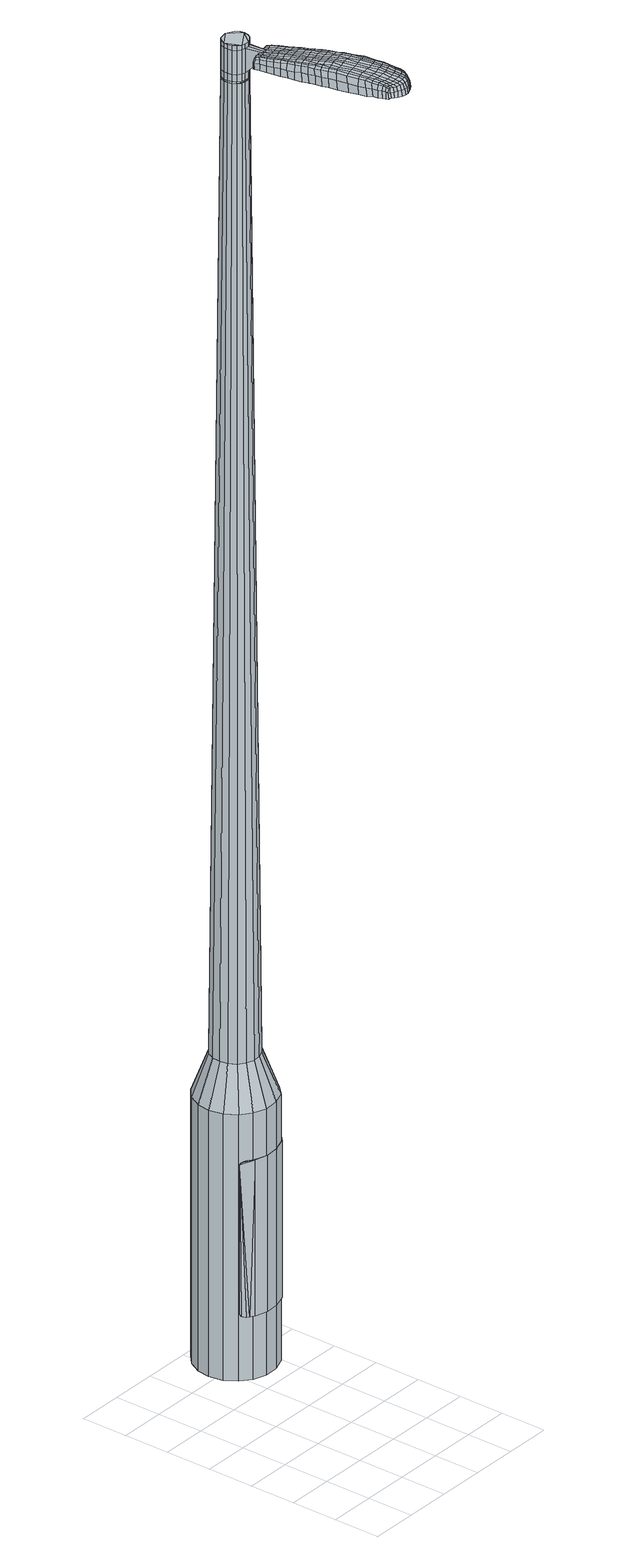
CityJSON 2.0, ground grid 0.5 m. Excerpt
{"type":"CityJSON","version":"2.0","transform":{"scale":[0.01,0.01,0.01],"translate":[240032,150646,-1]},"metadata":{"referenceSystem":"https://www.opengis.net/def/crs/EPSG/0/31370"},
"CityObjects":{
"object1":{"type":"GenericCityObject","attributes":{"cluster":825,"mean_distance_to_centroid":0.29,"new_centroid_x":240033.24,"new_centroid_y":150648.6,"mean_distance_to_camera":8.62,"H1":9.52,"H2":10.47,"Z_final":111.03,"cluster2":-1,"proj_x":240026.19,"proj_y":150650.11,"id_line":92977,"bearing_l":12.11,"distance":7.21,"orientation":"right","G_obj":282.11},"geometry":[{"type":"MultiSurface","lod":"2","boundaries":[[[0,1,2,3]],[[1,4,5,2]],[[4,6,7,5]],[[6,8,9,7]],[[8,10,11,9]],[[10,12,13,11]],[[12,14,15,13]],[[14,16,17,15]],[[16,18,19,17]],[[18,20,21,19]],[[20,22,23,21]],[[22,24,25,23]],[[24,26,27,25]],[[26,28,29,27]],[[28,30,31,29]],[[30,32,33,31]],[[32,34,35,33]],[[34,0,3,35]],[[36,37,38,39]],[[38,40,41,42]],[[41,43,42]],[[42,44,45,46]],[[45,47,46]],[[46,48,49,50]],[[49,51,50]],[[42,46,50,38]],[[50,52,39,38]],[[53,36,39]],[[2,5,7,35]],[[7,9,11,15]],[[11,13,15]],[[15,17,19,23]],[[19,21,23]],[[23,25,27,31]],[[27,29,31]],[[15,23,31,7]],[[31,33,35,7]],[[3,2,35]],[[1,0,54,55]],[[0,34,56,54]],[[34,32,57,56]],[[32,30,58,57]],[[30,28,59,58]],[[28,26,60,59]],[[26,24,61,60]],[[24,22,62,61]],[[22,20,63,62]],[[20,18,64,63]],[[18,16,65,64]],[[16,14,66,65]],[[14,12,67,66]],[[12,10,68,67]],[[10,8,69,68]],[[8,6,70,69]],[[6,4,71,70]],[[4,1,55,71]],[[55,54,72,73]],[[54,56,74,72]],[[56,57,75,74]],[[57,58,76,75]],[[58,59,77,76]],[[59,60,78,77]],[[60,61,79,78]],[[61,62,80,79]],[[62,63,81,80]],[[63,64,82,81]],[[64,65,83,82]],[[65,66,84,83]],[[66,67,85,84]],[[67,68,86,85]],[[68,69,87,86]],[[69,70,88,87]],[[70,71,89,88]],[[71,55,73,89]],[[90,91,92,93]],[[74,94,91,90]],[[95,96,94,74]],[[97,98,96,95]],[[99,100,98,97]],[[101,102,100,99]],[[79,103,102,101]],[[80,104,103,79]],[[105,106,104,80]],[[82,107,106,105]],[[108,109,107,82]],[[110,111,109,108]],[[112,113,111,110]],[[86,114,113,112]],[[87,115,114,86]],[[116,117,115,87]],[[118,119,117,116]],[[93,92,119,118]],[[120,121,122,123]],[[124,120,123,125]],[[126,124,125,127]],[[128,126,127,129]],[[130,128,129,131]],[[132,130,131,133]],[[134,132,133,135]],[[136,134,135,137]],[[138,136,137,139]],[[140,138,139,141]],[[142,140,141,143]],[[144,142,143,145]],[[146,144,145,147]],[[148,146,147,149]],[[150,148,149,151]],[[152,150,151,153]],[[73,72,90,93]],[[72,74,90]],[[75,95,74]],[[75,76,97,95]],[[76,77,99,97]],[[77,78,101,99]],[[78,79,101]],[[81,105,80]],[[81,82,105]],[[83,108,82]],[[83,84,110,108]],[[84,85,112,110]],[[85,86,112]],[[88,116,87]],[[88,89,118,116]],[[89,73,93,118]],[[154,155,92,91]],[[155,156,119,92]],[[156,157,117,119]],[[157,115,117]],[[158,113,114]],[[158,159,111,113]],[[159,160,109,111]],[[160,107,109]],[[161,106,107]],[[161,104,106]],[[162,102,103]],[[162,163,100,102]],[[163,164,98,100]],[[164,165,96,98]],[[165,94,96]],[[154,91,94]],[[39,52,152,166]],[[155,154,167,153]],[[53,39,166,121]],[[154,94,122,167]],[[36,53,121,120]],[[94,165,123,122]],[[37,36,120,124]],[[165,164,125,123]],[[38,37,124,126]],[[164,163,127,125]],[[40,38,126,128]],[[163,162,129,127]],[[41,40,128,130]],[[162,103,131,129]],[[43,41,130,132]],[[103,104,133,131]],[[42,43,132,134]],[[104,161,135,133]],[[44,42,134,136]],[[161,107,137,135]],[[45,44,136,138]],[[107,160,139,137]],[[47,45,138,140]],[[160,159,141,139]],[[46,47,140,142]],[[159,158,143,141]],[[48,46,142,144]],[[158,114,145,143]],[[49,48,144,146]],[[114,115,147,145]],[[51,49,146,148]],[[115,157,149,147]],[[50,51,148,150]],[[157,156,151,149]],[[52,50,150,152]],[[156,155,153,151]],[[152,153,168,169]],[[153,167,170,168]],[[167,122,171,170]],[[122,121,172,171]],[[121,166,173,172]],[[166,152,169,173]],[[174,175,176,177]],[[178,174,177,179]],[[174,178,180,181]],[[175,174,181,182]],[[183,184,185,186]],[[187,183,186,188]],[[183,187,189,190]],[[184,183,190,191]],[[192,193,194,195]],[[196,192,195,197]],[[192,196,198,199]],[[193,192,199,200]],[[201,202,203,204]],[[205,201,204,206]],[[201,205,207,208]],[[202,201,208,209]],[[210,211,212,213]],[[214,210,213,215]],[[210,214,216,217]],[[211,210,217,218]],[[219,220,221,222]],[[223,219,222,224]],[[219,223,225,226]],[[220,219,226,227]],[[228,229,230,231]],[[220,228,231,221]],[[228,220,227,232]],[[229,228,232,233]],[[234,235,236,237]],[[229,234,237,230]],[[234,229,233,238]],[[235,234,238,239]],[[240,178,179,241]],[[235,240,241,236]],[[240,235,239,242]],[[178,240,242,180]],[[243,244,245,246]],[[247,243,246,248]],[[243,247,249,250]],[[244,243,250,251]],[[252,253,254,255]],[[244,252,255,245]],[[252,244,251,256]],[[253,252,256,257]],[[258,259,260,261]],[[253,258,261,254]],[[258,253,257,262]],[[259,258,262,263]],[[264,265,266,267]],[[259,264,267,260]],[[264,259,263,268]],[[265,264,268,269]],[[270,175,182,271]],[[265,270,271,266]],[[270,265,269,272]],[[175,270,272,176]],[[273,274,275,276]],[[277,273,276,278]],[[273,277,279,280]],[[274,273,280,281]],[[282,283,284,285]],[[274,282,285,275]],[[282,274,281,286]],[[283,282,286,287]],[[288,289,290,291]],[[283,288,291,284]],[[288,283,287,292]],[[289,288,292,293]],[[294,187,188,295]],[[289,294,295,290]],[[294,289,293,296]],[[187,294,296,189]],[[297,298,299,300]],[[301,297,300,302]],[[297,301,303,304]],[[298,297,304,305]],[[306,307,308,309]],[[298,306,309,299]],[[306,298,305,310]],[[307,306,310,311]],[[312,313,314,315]],[[307,312,315,308]],[[312,307,311,316]],[[313,312,316,317]],[[318,319,320,321]],[[313,318,321,314]],[[318,313,317,322]],[[319,318,322,323]],[[324,184,191,325]],[[319,324,325,320]],[[324,319,323,326]],[[184,324,326,185]],[[327,213,212,328]],[[329,327,328,330]],[[327,329,331,332]],[[213,327,332,215]],[[333,329,330,334]],[[335,333,334,336]],[[333,335,337,338]],[[329,333,338,331]],[[339,335,336,340]],[[341,339,340,342]],[[339,341,343,344]],[[335,339,344,337]],[[345,341,342,346]],[[347,345,346,348]],[[345,347,349,350]],[[341,345,350,343]],[[351,347,348,352]],[[202,351,352,203]],[[351,202,209,353]],[[347,351,353,349]],[[354,355,200,199]],[[356,354,199,198]],[[354,356,357,358]],[[355,354,358,359]],[[360,361,359,358]],[[362,360,358,357]],[[360,362,363,364]],[[361,360,364,365]],[[366,367,365,364]],[[368,366,364,363]],[[366,368,369,370]],[[367,366,370,371]],[[372,373,371,370]],[[374,372,370,369]],[[372,374,207,205]],[[373,372,205,206]],[[375,376,377,378]],[[277,375,378,279]],[[375,277,278,379]],[[376,375,379,380]],[[381,196,197,382]],[[376,381,382,377]],[[381,376,380,383]],[[196,381,383,198]],[[384,385,386,387]],[[223,384,387,225]],[[384,223,224,388]],[[385,384,388,389]],[[390,391,392,393]],[[385,390,393,386]],[[390,385,389,394]],[[391,390,394,395]],[[396,193,200,397]],[[391,396,397,392]],[[396,391,395,398]],[[193,396,398,194]],[[399,400,401,402]],[[181,399,402,182]],[[399,181,180,403]],[[400,399,403,404]],[[405,406,407,408]],[[400,405,408,401]],[[405,400,404,409]],[[406,405,409,410]],[[411,204,203,412]],[[406,411,412,407]],[[411,406,410,413]],[[204,411,413,206]],[[414,415,416,417]],[[186,414,417,188]],[[414,186,185,418]],[[415,414,418,419]],[[420,208,207,421]],[[415,420,421,416]],[[420,415,419,422]],[[208,420,422,209]],[[423,424,425,426]],[[301,423,426,303]],[[423,301,302,427]],[[424,423,427,428]],[[429,214,215,430]],[[424,429,430,425]],[[429,424,428,431]],[[214,429,431,216]],[[432,433,434,435]],[[247,432,435,249]],[[432,247,248,436]],[[433,432,436,437]],[[438,439,440,441]],[[433,438,441,434]],[[438,433,437,442]],[[439,438,442,443]],[[444,211,218,445]],[[439,444,445,440]],[[444,439,443,446]],[[211,444,446,212]],[[447,448,437,436]],[[246,447,436,248]],[[447,246,245,449]],[[448,447,449,450]],[[451,452,443,442]],[[448,451,442,437]],[[451,448,450,453]],[[452,451,453,454]],[[455,328,212,446]],[[452,455,446,443]],[[455,452,454,456]],[[328,455,456,330]],[[457,458,459,460]],[[304,457,460,305]],[[457,304,303,426]],[[458,457,426,425]],[[461,332,331,462]],[[458,461,462,459]],[[461,458,425,430]],[[332,461,430,215]],[[463,464,450,449]],[[255,463,449,245]],[[463,255,254,465]],[[464,463,465,466]],[[467,468,454,453]],[[464,467,453,450]],[[467,464,466,469]],[[468,467,469,470]],[[471,334,330,456]],[[468,471,456,454]],[[471,468,470,472]],[[334,471,472,336]],[[473,474,475,476]],[[310,473,476,311]],[[473,310,305,460]],[[474,473,460,459]],[[477,338,337,478]],[[474,477,478,475]],[[477,474,459,462]],[[338,477,462,331]],[[479,480,466,465]],[[261,479,465,254]],[[479,261,260,481]],[[480,479,481,482]],[[483,484,470,469]],[[480,483,469,466]],[[483,480,482,485]],[[484,483,485,486]],[[487,340,336,472]],[[484,487,472,470]],[[487,484,486,488]],[[340,487,488,342]],[[489,490,491,492]],[[316,489,492,317]],[[489,316,311,476]],[[490,489,476,475]],[[493,344,343,494]],[[490,493,494,491]],[[493,490,475,478]],[[344,493,478,337]],[[495,496,482,481]],[[267,495,481,260]],[[495,267,266,497]],[[496,495,497,498]],[[499,500,486,485]],[[496,499,485,482]],[[499,496,498,501]],[[500,499,501,502]],[[503,346,342,488]],[[500,503,488,486]],[[503,500,502,504]],[[346,503,504,348]],[[505,506,507,508]],[[322,505,508,323]],[[505,322,317,492]],[[506,505,492,491]],[[509,350,349,510]],[[506,509,510,507]],[[509,506,491,494]],[[350,509,494,343]],[[511,512,498,497]],[[271,511,497,266]],[[511,271,182,402]],[[512,511,402,401]],[[513,514,502,501]],[[512,513,501,498]],[[513,512,401,408]],[[514,513,408,407]],[[515,352,348,504]],[[514,515,504,502]],[[515,514,407,412]],[[352,515,412,203]],[[516,517,419,418]],[[326,516,418,185]],[[516,326,323,508]],[[517,516,508,507]],[[518,353,209,422]],[[517,518,422,419]],[[518,517,507,510]],[[353,518,510,349]],[[519,520,380,379]],[[276,519,379,278]],[[519,276,275,521]],[[520,519,521,522]],[[523,356,198,383]],[[520,523,383,380]],[[523,520,522,524]],[[356,523,524,357]],[[525,526,527,528]],[[226,525,528,227]],[[525,226,225,387]],[[526,525,387,386]],[[529,530,531,532]],[[526,529,532,527]],[[529,526,386,393]],[[530,529,393,392]],[[533,355,359,534]],[[530,533,534,531]],[[533,530,392,397]],[[355,533,397,200]],[[535,536,522,521]],[[285,535,521,275]],[[535,285,284,537]],[[536,535,537,538]],[[539,362,357,524]],[[536,539,524,522]],[[539,536,538,540]],[[362,539,540,363]],[[541,542,543,544]],[[232,541,544,233]],[[541,232,227,528]],[[542,541,528,527]],[[545,546,547,548]],[[542,545,548,543]],[[545,542,527,532]],[[546,545,532,531]],[[549,361,365,550]],[[546,549,550,547]],[[549,546,531,534]],[[361,549,534,359]],[[551,552,538,537]],[[291,551,537,284]],[[551,291,290,553]],[[552,551,553,554]],[[555,368,363,540]],[[552,555,540,538]],[[555,552,554,556]],[[368,555,556,369]],[[557,558,559,560]],[[238,557,560,239]],[[557,238,233,544]],[[558,557,544,543]],[[561,562,563,564]],[[558,561,564,559]],[[561,558,543,548]],[[562,561,548,547]],[[565,367,371,566]],[[562,565,566,563]],[[565,562,547,550]],[[367,565,550,365]],[[567,568,554,553]],[[295,567,553,290]],[[567,295,188,417]],[[568,567,417,416]],[[569,374,369,556]],[[568,569,556,554]],[[569,568,416,421]],[[374,569,421,207]],[[570,571,404,403]],[[242,570,403,180]],[[570,242,239,560]],[[571,570,560,559]],[[572,573,410,409]],[[571,572,409,404]],[[572,571,559,564]],[[573,572,564,563]],[[574,373,206,413]],[[573,574,413,410]],[[574,573,563,566]],[[373,574,566,371]],[[575,576,577,578]],[[578,577,579,580]],[[581,579,577,582]],[[582,577,576,583]],[[584,585,586,587]],[[587,586,588,589]],[[590,588,586,591]],[[591,586,585,592]],[[593,594,595,596]],[[596,595,597,598]],[[599,597,595,600]],[[600,595,594,601]],[[602,603,604,605]],[[605,604,606,607]],[[608,606,604,609]],[[609,604,603,610]],[[611,612,613,614]],[[614,613,615,616]],[[617,615,613,618]],[[618,613,612,619]],[[620,621,622,623]],[[623,622,624,625]],[[626,624,622,627]],[[627,622,621,628]],[[629,630,631,632]],[[632,631,621,620]],[[628,621,631,633]],[[633,631,630,634]],[[635,636,637,638]],[[638,637,630,629]],[[634,630,637,639]],[[639,637,636,640]],[[580,579,641,642]],[[642,641,636,635]],[[640,636,641,643]],[[643,641,579,581]],[[644,645,646,647]],[[647,646,648,649]],[[650,648,646,651]],[[651,646,645,652]],[[653,654,655,656]],[[656,655,645,644]],[[652,645,655,657]],[[657,655,654,658]],[[659,660,661,662]],[[662,661,654,653]],[[658,654,661,663]],[[663,661,660,664]],[[665,666,667,668]],[[668,667,660,659]],[[664,660,667,669]],[[669,667,666,670]],[[583,576,671,672]],[[672,671,666,665]],[[670,666,671,673]],[[673,671,576,575]],[[674,675,676,677]],[[677,676,678,679]],[[680,678,676,681]],[[681,676,675,682]],[[683,684,685,686]],[[686,685,675,674]],[[682,675,685,687]],[[687,685,684,688]],[[689,690,691,692]],[[692,691,684,683]],[[688,684,691,693]],[[693,691,690,694]],[[589,588,695,696]],[[696,695,690,689]],[[694,690,695,697]],[[697,695,588,590]],[[698,699,700,701]],[[701,700,702,703]],[[704,702,700,705]],[[705,700,699,706]],[[707,708,709,710]],[[710,709,699,698]],[[706,699,709,711]],[[711,709,708,712]],[[713,714,715,716]],[[716,715,708,707]],[[712,708,715,717]],[[717,715,714,718]],[[719,720,721,722]],[[722,721,714,713]],[[718,714,721,723]],[[723,721,720,724]],[[592,585,725,726]],[[726,725,720,719]],[[724,720,725,727]],[[727,725,585,584]],[[611,614,728,729]],[[729,728,730,731]],[[732,730,728,733]],[[733,728,614,616]],[[731,730,734,735]],[[735,734,736,737]],[[738,736,734,739]],[[739,734,730,732]],[[737,736,740,741]],[[741,740,742,743]],[[744,742,740,745]],[[745,740,736,738]],[[743,742,746,747]],[[747,746,748,749]],[[750,748,746,751]],[[751,746,742,744]],[[749,748,752,753]],[[753,752,603,602]],[[610,603,752,754]],[[754,752,748,750]],[[601,755,756,600]],[[600,756,757,599]],[[758,757,756,759]],[[759,756,755,760]],[[760,761,762,759]],[[759,762,763,758]],[[764,763,762,765]],[[765,762,761,766]],[[766,767,768,765]],[[765,768,769,764]],[[770,769,768,771]],[[771,768,767,772]],[[772,773,774,771]],[[771,774,775,770]],[[608,775,774,606]],[[606,774,773,607]],[[776,777,778,779]],[[779,778,678,680]],[[679,678,778,780]],[[780,778,777,781]],[[598,597,782,783]],[[783,782,777,776]],[[781,777,782,784]],[[784,782,597,599]],[[785,786,787,788]],[[788,787,624,626]],[[625,624,787,789]],[[789,787,786,790]],[[791,792,793,794]],[[794,793,786,785]],[[790,786,793,795]],[[795,793,792,796]],[[601,594,797,798]],[[798,797,792,791]],[[796,792,797,799]],[[799,797,594,593]],[[800,801,802,803]],[[803,802,582,583]],[[581,582,802,804]],[[804,802,801,805]],[[806,807,808,809]],[[809,808,801,800]],[[805,801,808,810]],[[810,808,807,811]],[[602,605,812,813]],[[813,812,807,806]],[[811,807,812,814]],[[814,812,605,607]],[[815,816,817,818]],[[818,817,587,589]],[[584,587,817,819]],[[819,817,816,820]],[[608,609,821,822]],[[822,821,816,815]],[[820,816,821,823]],[[823,821,609,610]],[[824,825,702,826]],[[826,702,704]],[[703,702,827]],[[827,702,825,828]],[[616,615,829,830]],[[830,829,825,824]],[[828,825,829,831]],[[831,829,615,617]],[[832,833,648,650]],[[649,648,834]],[[834,648,833,835]],[[836,837,838,839]],[[839,838,833,832]],[[835,833,838,840]],[[840,838,837,841]],[[619,612,842,843]],[[843,842,837,836]],[[841,837,842,844]],[[844,842,612,611]],[[835,845,846,834]],[[834,846,647,649]],[[644,647,846,847]],[[847,846,845,848]],[[841,849,850,840]],[[840,850,845,835]],[[848,845,850,851]],[[851,850,849,852]],[[611,729,853,844]],[[844,853,849,841]],[[852,849,853,854]],[[854,853,729,731]],[[855,856,857,858]],[[858,857,705,706]],[[704,705,857,826]],[[826,857,856,824]],[[732,733,859,860]],[[860,859,856,855]],[[824,856,859,830]],[[830,859,733,616]],[[848,861,847]],[[847,861,656,644]],[[653,656,861,862]],[[862,861,863]],[[852,864,865,851]],[[851,865,861,848]],[[863,861,865,866]],[[866,865,864,867]],[[731,735,868,854]],[[854,868,864,852]],[[867,864,868,869]],[[869,868,735,737]],[[870,871,872,873]],[[873,872,711,712]],[[706,711,872,858]],[[858,872,871,855]],[[738,739,874,875]],[[875,874,871,870]],[[855,871,874,860]],[[860,874,739,732]],[[863,876,877,862]],[[862,877,662,653]],[[659,662,877,878]],[[878,877,876,879]],[[867,880,881,866]],[[866,881,876,863]],[[879,876,881,882]],[[882,881,880,883]],[[737,741,884,869]],[[869,884,880,867]],[[883,880,884,885]],[[885,884,741,743]],[[886,887,888,889]],[[889,888,717,718]],[[712,717,888,873]],[[873,888,887,870]],[[744,745,890,891]],[[891,890,887,886]],[[870,887,890,875]],[[875,890,745,738]],[[879,892,893,878]],[[878,893,668,659]],[[665,668,893,894]],[[894,893,892,895]],[[883,896,897,882]],[[882,897,892,879]],[[895,892,897,898]],[[898,897,896,899]],[[743,747,900,885]],[[885,900,896,883]],[[899,896,900,901]],[[901,900,747,749]],[[902,903,904,905]],[[905,904,723,724]],[[718,723,904,889]],[[889,904,903,886]],[[750,751,906,907]],[[907,906,903,902]],[[886,903,906,891]],[[891,906,751,744]],[[895,908,909,894]],[[894,909,672,665]],[[583,672,909,803]],[[803,909,908,800]],[[899,910,911,898]],[[898,911,908,895]],[[800,908,911,809]],[[809,911,910,806]],[[749,753,912,901]],[[901,912,910,899]],[[806,910,912,813]],[[813,912,753,602]],[[820,913,914,819]],[[819,914,727,584]],[[724,727,914,905]],[[905,914,913,902]],[[610,754,915,823]],[[823,915,913,820]],[[902,913,915,907]],[[907,915,754,750]],[[781,916,917,780]],[[780,917,677,679]],[[674,677,917,918]],[[918,917,916,919]],[[599,757,920,784]],[[784,920,916,781]],[[919,916,920,921]],[[921,920,757,758]],[[922,923,924,925]],[[925,924,627,628]],[[626,627,924,788]],[[788,924,923,785]],[[926,927,928,929]],[[929,928,923,922]],[[785,923,928,794]],[[794,928,927,791]],[[760,755,930,931]],[[931,930,927,926]],[[791,927,930,798]],[[798,930,755,601]],[[919,932,933,918]],[[918,933,686,674]],[[683,686,933,934]],[[934,933,932,935]],[[758,763,936,921]],[[921,936,932,919]],[[935,932,936,937]],[[937,936,763,764]],[[938,939,940,941]],[[941,940,633,634]],[[628,633,940,925]],[[925,940,939,922]],[[942,943,944,945]],[[945,944,939,938]],[[922,939,944,929]],[[929,944,943,926]],[[766,761,946,947]],[[947,946,943,942]],[[926,943,946,931]],[[931,946,761,760]],[[935,948,949,934]],[[934,949,692,683]],[[689,692,949,950]],[[950,949,948,951]],[[764,769,952,937]],[[937,952,948,935]],[[951,948,952,953]],[[953,952,769,770]],[[954,955,956,957]],[[957,956,639,640]],[[634,639,956,941]],[[941,956,955,938]],[[958,959,960,961]],[[961,960,955,954]],[[938,955,960,945]],[[945,960,959,942]],[[772,767,962,963]],[[963,962,959,958]],[[942,959,962,947]],[[947,962,767,766]],[[951,964,965,950]],[[950,965,696,689]],[[589,696,965,818]],[[818,965,964,815]],[[770,775,966,953]],[[953,966,964,951]],[[815,964,966,822]],[[822,966,775,608]],[[805,967,968,804]],[[804,968,643,581]],[[640,643,968,957]],[[957,968,967,954]],[[811,969,970,810]],[[810,970,967,805]],[[954,967,970,961]],[[961,970,969,958]],[[607,773,971,814]],[[814,971,969,811]],[[958,969,971,963]],[[963,971,773,772]],[[575,578,177,176]],[[578,580,179,177]],[[590,591,190,189]],[[591,592,191,190]],[[593,596,195,194]],[[596,598,197,195]],[[617,618,217,216]],[[618,619,218,217]],[[620,623,222,221]],[[623,625,224,222]],[[629,632,231,230]],[[632,620,221,231]],[[635,638,237,236]],[[638,629,230,237]],[[580,642,241,179]],[[642,635,236,241]],[[650,651,250,249]],[[651,652,251,250]],[[652,657,256,251]],[[657,658,257,256]],[[658,663,262,257]],[[663,664,263,262]],[[664,669,268,263]],[[669,670,269,268]],[[670,673,272,269]],[[673,575,176,272]],[[680,681,280,279]],[[681,682,281,280]],[[682,687,286,281]],[[687,688,287,286]],[[688,693,292,287]],[[693,694,293,292]],[[694,697,296,293]],[[697,590,189,296]],[[698,701,300,299]],[[701,703,302,300]],[[707,710,309,308]],[[710,698,299,309]],[[713,716,315,314]],[[716,707,308,315]],[[719,722,321,320]],[[722,713,314,321]],[[592,726,325,191]],[[726,719,320,325]],[[776,779,378,377]],[[779,680,279,378]],[[598,783,382,197]],[[783,776,377,382]],[[625,789,388,224]],[[789,790,389,388]],[[790,795,394,389]],[[795,796,395,394]],[[796,799,398,395]],[[799,593,194,398]],[[703,827,427,302]],[[827,828,428,427]],[[828,831,431,428]],[[831,617,216,431]],[[832,650,435,434]],[[650,249,435]],[[836,839,441,440]],[[839,832,434,441]],[[619,843,445,218]],[[843,836,440,445]],[[972,973,974,975]],[[976,977,975,974]],[[978,979,980,981]],[[982,983,984,985]],[[973,986,987,974]],[[988,976,974,987]],[[989,978,981,990]],[[991,992,983,982]],[[986,993,994,987]],[[994,995,988,987]],[[996,989,990,997]],[[998,992,991,999]],[[993,1000,1001,994]],[[1001,1002,995,994]],[[1003,996,997,1004]],[[1005,998,999,1006]],[[1007,1008,1009,1010]],[[1011,1012,1008,1007]],[[1011,1013,1014,1012]],[[1013,1015,1016,1014]],[[1017,1018,1019,1020]],[[1021,1022,1018,1017]],[[1023,1024,1022,1021]],[[1025,1026,1024,1023]],[[1020,1009,1008,1017]],[[1017,1008,1012,1021]],[[1012,1014,1023,1021]],[[1014,1016,1025,1023]],[[981,980,977,976]],[[990,981,976,988]],[[995,997,990,988]],[[1002,1004,997,995]],[[982,985,979,978]],[[991,982,978,989]],[[999,991,989,996]],[[1006,999,996,1003]],[[983,1007,1010,984]],[[992,1011,1007,983]],[[1013,1011,992,998]],[[1015,1013,998,1005]],[[1027,1028,1029,1030]],[[1029,1031,1032,1033]],[[1029,1033,1034,1035]],[[1029,1035,1030]],[[1036,1027,1030,1037]],[[1038,1037,1030,1039]],[[1040,1039,1030]],[[1041,1029,1028,1042]],[[1043,1041,1042,1044]],[[1045,1043,1044,1046]],[[1047,1045,1046,1048]],[[1049,1047,1048,1050]],[[1050,1051,1052,1053]],[[1050,1053,1054,1055]],[[1050,1055,1056,1057]],[[1056,1058,1059,1060]],[[1056,1060,1061,1062]],[[1056,1062,1057]],[[1050,1057,1049]],[[1063,1064,1028,1027]],[[1065,1066,1031,1029]],[[1067,1068,1040,1030]],[[1064,1069,1042,1028]],[[1070,1065,1029,1041]],[[1069,1071,1044,1042]],[[1072,1070,1041,1043]],[[1071,1073,1046,1044]],[[1074,1072,1043,1045]],[[1073,1075,1048,1046]],[[1076,1074,1045,1047]],[[1075,1077,1050,1048]],[[1078,1076,1047,1049]],[[1077,1079,1051,1050]],[[1080,1081,1058,1056]],[[1082,1078,1049,1057]],[[1052,1051,1079,1083]],[[1053,1052,1083,1084]],[[1054,1053,1084,1085]],[[1055,1054,1085,1086]],[[1056,1055,1086,1080]],[[1087,1063,1027,1036]],[[1088,1087,1036,1037]],[[1089,1088,1037,1038]],[[1090,1089,1038,1039]],[[1068,1090,1039,1040]],[[1032,1031,1066,1091]],[[1059,1058,1081,1092]],[[1033,1032,1091,1093]],[[1034,1033,1093,1094]],[[1035,1034,1094,1095]],[[1030,1035,1095,1067]],[[1060,1059,1092,1096]],[[1061,1060,1096,1097]],[[1062,1061,1097,1098]],[[1057,1062,1098,1082]]]}]}
},
"vertices":[
[135,217,384],[120,216,384],[120,216,96],[135,217,96],[106,221,384],[106,221,96],[95,230,384],[95,230,96],[87,242,384],[87,242,96],[84,257,384],[84,257,96],[86,271,384],[86,271,96],[93,284,384],[93,284,96],[104,294,384],[104,294,96],[117,300,384],[117,300,96],[132,300,384],[132,300,96],[146,296,384],[146,296,96],[157,287,384],[157,287,96],[165,274,384],[165,274,96],[168,260,384],[168,260,96],[166,245,384],[166,245,96],[159,232,384],[159,232,96],[149,222,384],[149,222,96],[137,250,1524],[139,254,1524],[140,259,1524],[129,245,1524],[139,263,1524],[136,267,1524],[128,272,1524],[132,270,1524],[123,271,1524],[119,270,1524],[113,262,1524],[115,267,1524],[113,258,1524],[114,253,1524],[120,246,1524],[116,249,1524],[124,245,1524],[133,247,1524],[131,234,429],[123,233,429],[139,237,429],[146,243,429],[150,251,429],[151,259,429],[149,268,429],[145,275,429],[138,281,429],[130,283,429],[121,283,429],[113,280,429],[106,274,429],[102,266,429],[101,257,429],[103,249,429],[107,241,429],[114,236,429],[129,245,1483],[124,245,1483],[133,247,1483],[137,250,1483],[139,254,1483],[140,259,1483],[139,263,1483],[136,267,1483],[132,270,1483],[128,272,1483],[123,271,1483],[119,270,1483],[115,267,1483],[113,262,1483],[113,258,1483],[114,253,1483],[116,249,1483],[120,246,1483],[129,246,1483],[129,246,1485],[124,246,1485],[124,246,1483],[133,247,1485],[136,250,1483],[136,250,1485],[138,254,1483],[138,254,1485],[139,259,1483],[139,259,1485],[138,263,1483],[138,263,1485],[136,267,1485],[132,270,1485],[128,271,1483],[128,271,1485],[123,271,1485],[119,269,1483],[119,269,1485],[116,266,1483],[116,266,1485],[114,262,1483],[114,262,1485],[113,258,1485],[114,253,1485],[117,250,1483],[117,250,1485],[120,247,1483],[120,247,1485],[137,250,1519],[133,247,1519],[133,247,1493],[137,250,1493],[139,254,1519],[139,254,1493],[140,259,1519],[140,259,1493],[139,263,1519],[139,263,1493],[136,267,1519],[136,267,1493],[132,270,1519],[132,270,1493],[128,272,1519],[128,272,1493],[123,271,1519],[123,271,1493],[119,270,1519],[119,270,1493],[115,267,1519],[115,267,1493],[113,262,1519],[113,262,1493],[113,258,1519],[113,258,1493],[114,253,1519],[114,253,1493],[116,249,1519],[116,249,1493],[120,246,1519],[120,246,1493],[124,245,1519],[124,245,1493],[129,245,1485],[124,245,1485],[120,246,1485],[116,249,1485],[113,262,1485],[115,267,1485],[119,270,1485],[128,272,1485],[139,263,1485],[140,259,1485],[139,254,1485],[137,250,1485],[129,245,1519],[129,245,1493],[130,226,1513],[130,226,1518],[133,227,1513],[136,228,1513],[136,228,1518],[133,227,1518],[129,150,1519],[128,157,1518],[127,156,1509],[128,149,1510],[131,142,1519],[130,140,1510],[132,143,1526],[131,152,1525],[129,159,1525],[167,158,1519],[165,165,1518],[163,166,1525],[165,159,1525],[169,150,1519],[167,150,1526],[171,149,1510],[169,157,1510],[167,164,1509],[165,83,1519],[162,82,1519],[162,81,1513],[165,82,1513],[169,85,1519],[169,84,1513],[168,86,1524],[165,84,1524],[161,84,1524],[150,155,1530],[148,162,1529],[145,162,1529],[146,155,1530],[152,146,1531],[148,146,1531],[155,147,1530],[153,156,1530],[152,163,1529],[132,234,1512],[130,234,1512],[130,232,1517],[133,233,1517],[135,235,1512],[135,233,1517],[136,234,1506],[133,233,1506],[130,233,1506],[143,93,1519],[142,96,1519],[141,95,1512],[142,92,1512],[144,91,1518],[143,89,1512],[145,91,1522],[144,93,1523],[143,96,1524],[140,100,1519],[139,106,1519],[138,104,1512],[139,99,1512],[142,101,1524],[140,107,1525],[137,112,1519],[135,119,1519],[134,118,1511],[136,110,1511],[138,113,1526],[137,120,1526],[133,130,1519],[132,129,1510],[134,132,1526],[118,223,1513],[119,216,1513],[120,217,1518],[119,224,1517],[117,229,1512],[118,228,1516],[117,228,1506],[117,222,1507],[118,215,1507],[120,208,1514],[121,201,1515],[122,202,1520],[121,209,1519],[119,207,1507],[120,200,1507],[122,194,1515],[123,186,1516],[125,187,1522],[124,195,1521],[121,192,1508],[122,185,1508],[125,179,1517],[126,172,1517],[127,173,1524],[126,180,1523],[123,177,1508],[125,170,1509],[127,164,1518],[128,166,1524],[126,163,1509],[178,99,1519],[178,103,1519],[176,103,1524],[177,99,1523],[178,97,1518],[177,97,1522],[179,96,1512],[180,99,1512],[179,102,1512],[177,108,1519],[177,113,1519],[175,114,1525],[176,108,1524],[179,107,1512],[178,113,1512],[176,119,1519],[174,127,1519],[173,127,1526],[174,120,1526],[177,118,1511],[176,126,1511],[172,138,1519],[170,139,1526],[173,137,1510],[148,230,1513],[150,222,1513],[151,222,1507],[149,229,1507],[146,235,1512],[147,234,1506],[145,234,1516],[146,230,1517],[148,223,1518],[152,215,1514],[154,208,1515],[155,207,1507],[153,214,1507],[150,215,1519],[152,208,1520],[156,201,1515],[158,193,1516],[159,193,1508],[157,200,1508],[154,201,1521],[156,194,1522],[160,186,1517],[161,179,1517],[163,178,1509],[161,185,1508],[158,187,1523],[160,180,1524],[163,172,1518],[165,171,1509],[162,173,1524],[134,228,1519],[131,227,1519],[135,220,1520],[133,220,1520],[138,221,1520],[137,228,1519],[137,213,1522],[134,213,1522],[139,206,1523],[136,205,1523],[142,206,1523],[140,214,1521],[140,199,1524],[137,198,1524],[142,191,1525],[139,191,1525],[145,192,1525],[143,199,1524],[143,184,1526],[140,183,1526],[145,177,1527],[142,176,1527],[148,178,1527],[147,185,1526],[146,170,1528],[143,169,1528],[150,170,1528],[164,87,1527],[161,87,1527],[168,89,1526],[167,93,1527],[163,92,1528],[160,91,1528],[162,98,1529],[158,97,1529],[166,100,1528],[164,107,1530],[160,105,1530],[157,104,1530],[159,112,1531],[155,112,1531],[163,114,1530],[161,122,1531],[157,121,1531],[153,120,1531],[154,134,1531],[151,133,1531],[158,135,1531],[177,95,1518],[176,92,1519],[177,91,1513],[179,94,1513],[176,96,1523],[175,93,1523],[173,88,1519],[173,87,1513],[172,90,1524],[145,89,1518],[148,87,1518],[148,88,1523],[146,90,1523],[145,88,1513],[147,86,1513],[151,85,1519],[154,83,1519],[154,85,1524],[151,86,1523],[150,84,1513],[154,82,1513],[158,82,1519],[158,84,1524],[158,81,1513],[132,152,1528],[134,152,1528],[133,160,1528],[131,159,1527],[134,144,1528],[135,144,1529],[137,153,1529],[140,153,1530],[139,161,1529],[135,160,1528],[138,144,1529],[141,144,1530],[143,154,1530],[142,161,1529],[145,145,1531],[164,159,1528],[161,158,1529],[164,150,1529],[166,150,1528],[162,166,1527],[160,165,1528],[158,157,1529],[160,148,1530],[156,164,1528],[144,237,1512],[142,236,1512],[142,235,1517],[144,235,1517],[145,236,1506],[143,235,1506],[139,235,1512],[139,234,1517],[140,235,1506],[118,231,1512],[120,231,1512],[119,230,1506],[117,230,1506],[119,230,1517],[120,230,1517],[122,232,1512],[125,232,1512],[124,232,1506],[122,231,1506],[123,231,1517],[125,231,1517],[127,233,1512],[127,232,1506],[128,232,1517],[120,225,1519],[122,225,1519],[121,217,1520],[123,218,1520],[124,226,1519],[126,226,1519],[125,218,1520],[128,219,1520],[129,227,1519],[130,219,1520],[145,230,1519],[143,230,1519],[145,222,1520],[147,223,1520],[140,229,1519],[142,222,1520],[122,210,1521],[124,210,1521],[124,203,1522],[125,203,1522],[126,211,1521],[129,211,1521],[128,203,1522],[130,204,1523],[132,212,1522],[133,205,1523],[149,215,1521],[147,215,1521],[149,208,1522],[151,208,1522],[144,214,1521],[145,207,1522],[125,195,1523],[127,196,1523],[126,188,1524],[128,188,1524],[129,196,1523],[132,197,1524],[130,189,1525],[133,189,1525],[135,197,1524],[136,190,1525],[153,201,1523],[151,201,1523],[152,193,1524],[154,194,1524],[147,200,1524],[149,193,1525],[127,181,1525],[129,181,1525],[128,173,1526],[130,174,1526],[132,182,1526],[135,182,1526],[133,174,1527],[136,175,1527],[137,183,1526],[139,176,1527],[156,187,1525],[154,186,1525],[156,179,1526],[158,180,1526],[151,186,1526],[152,178,1527],[130,166,1527],[131,167,1527],[134,167,1527],[137,168,1528],[140,168,1528],[160,173,1527],[158,172,1527],[154,171,1528],[176,98,1525],[175,96,1525],[176,102,1526],[174,99,1526],[172,92,1526],[171,96,1527],[145,92,1525],[147,91,1525],[146,94,1526],[144,96,1525],[150,89,1525],[153,87,1526],[152,91,1527],[149,93,1526],[157,87,1526],[156,91,1527],[175,107,1526],[173,105,1527],[174,113,1527],[172,111,1528],[170,102,1528],[169,109,1529],[143,101,1526],[145,99,1527],[143,106,1528],[141,106,1527],[148,98,1527],[151,97,1528],[149,104,1529],[146,105,1528],[155,97,1528],[153,104,1530],[173,119,1528],[171,118,1529],[171,127,1528],[169,126,1529],[167,116,1529],[165,124,1530],[140,112,1528],[142,112,1528],[140,120,1529],[138,120,1528],[145,111,1529],[148,111,1530],[146,120,1530],[143,120,1530],[152,111,1530],[150,120,1531],[169,139,1529],[166,138,1529],[162,136,1530],[136,132,1528],[138,132,1529],[141,132,1530],[144,132,1530],[147,132,1531],[129,156,1509],[130,158,1518],[131,151,1518],[130,149,1509],[133,142,1519],[132,141,1510],[134,143,1525],[132,152,1525],[131,159,1525],[162,165,1525],[163,165,1518],[165,158,1518],[163,158,1525],[167,149,1519],[165,150,1525],[169,148,1510],[167,157,1509],[165,164,1509],[161,83,1513],[161,84,1519],[165,85,1519],[165,84,1513],[168,87,1519],[168,86,1513],[167,88,1524],[164,86,1524],[161,86,1524],[145,161,1528],[148,162,1528],[150,155,1529],[146,154,1529],[151,146,1529],[148,145,1529],[155,147,1529],[153,156,1529],[151,163,1528],[131,230,1516],[130,231,1512],[133,232,1512],[133,231,1516],[136,232,1512],[136,232,1516],[136,232,1506],[133,231,1506],[130,230,1506],[143,95,1512],[144,97,1519],[145,94,1518],[144,92,1512],[146,92,1518],[145,91,1512],[146,92,1522],[146,94,1523],[145,97,1523],[139,105,1512],[141,106,1519],[142,101,1519],[141,100,1512],[143,102,1524],[142,107,1525],[136,118,1511],[137,120,1519],[139,112,1519],[138,111,1511],[140,113,1525],[139,121,1526],[135,131,1519],[134,129,1510],[136,132,1526],[122,217,1518],[121,216,1513],[120,223,1513],[121,224,1517],[119,229,1512],[120,228,1515],[119,228,1506],[119,222,1506],[120,215,1507],[124,202,1520],[123,201,1514],[122,209,1514],[123,210,1519],[121,207,1507],[122,200,1507],[127,188,1522],[125,186,1516],[124,194,1515],[125,195,1521],[123,192,1508],[124,185,1508],[129,173,1523],[128,172,1517],[127,179,1516],[128,180,1522],[125,178,1508],[126,170,1508],[129,165,1517],[130,166,1524],[128,163,1509],[175,103,1523],[176,103,1519],[176,100,1518],[175,100,1523],[176,97,1518],[175,98,1522],[177,97,1512],[178,99,1512],[177,102,1512],[173,113,1525],[175,113,1519],[175,107,1519],[174,108,1524],[177,107,1512],[176,112,1512],[171,127,1526],[172,127,1519],[174,119,1519],[172,119,1525],[175,118,1511],[174,126,1511],[170,138,1519],[168,138,1526],[171,137,1510],[149,221,1507],[148,222,1513],[146,229,1513],[147,228,1506],[144,234,1512],[145,233,1506],[144,233,1515],[145,229,1517],[146,222,1518],[153,206,1507],[152,207,1514],[150,214,1514],[151,214,1507],[148,215,1519],[150,208,1520],[157,192,1508],[156,193,1516],[154,200,1515],[155,199,1508],[152,200,1521],[154,193,1522],[161,178,1508],[160,179,1517],[158,186,1516],[159,185,1508],[156,186,1522],[158,179,1523],[161,172,1517],[163,171,1509],[160,172,1524],[134,227,1518],[131,226,1518],[135,220,1519],[133,219,1519],[138,220,1519],[137,227,1518],[137,212,1520],[134,212,1520],[139,205,1521],[136,205,1521],[142,206,1521],[140,213,1520],[140,198,1523],[137,197,1523],[142,191,1524],[139,190,1524],[145,191,1524],[143,199,1523],[143,183,1525],[141,183,1525],[145,176,1526],[142,176,1526],[148,177,1526],[146,184,1525],[146,169,1527],[144,168,1527],[150,170,1527],[161,88,1526],[164,89,1526],[167,90,1525],[166,94,1526],[163,92,1526],[160,92,1526],[158,98,1528],[162,99,1528],[165,100,1527],[164,107,1528],[160,106,1529],[157,105,1529],[155,112,1530],[159,113,1530],[162,114,1529],[160,122,1530],[157,121,1530],[153,121,1530],[151,133,1530],[154,134,1530],[158,135,1530],[175,93,1513],[174,93,1518],[176,96,1518],[177,95,1512],[175,97,1523],[173,95,1523],[171,90,1519],[172,89,1513],[171,91,1523],[149,90,1523],[149,89,1518],[147,90,1518],[147,92,1523],[146,89,1512],[148,88,1512],[155,87,1523],[155,85,1519],[151,87,1519],[152,88,1523],[151,86,1513],[155,84,1513],[158,84,1519],[158,86,1524],[158,83,1513],[133,159,1527],[135,152,1527],[133,152,1527],[132,159,1526],[135,144,1527],[136,144,1528],[139,160,1528],[140,153,1528],[137,153,1528],[136,160,1527],[139,144,1528],[142,144,1529],[143,154,1529],[142,161,1528],[145,145,1529],[163,149,1528],[161,158,1527],[162,158,1527],[164,150,1527],[161,165,1526],[159,165,1527],[157,157,1528],[159,148,1528],[155,164,1527],[142,233,1516],[143,234,1512],[143,233,1516],[145,234,1506],[144,233,1506],[139,233,1512],[139,232,1516],[140,232,1506],[120,228,1506],[120,229,1512],[120,229,1516],[121,228,1516],[125,229,1506],[125,230,1512],[122,230,1512],[122,229,1506],[123,229,1516],[126,229,1516],[128,231,1512],[128,230,1506],[128,230,1516],[122,224,1518],[121,224,1518],[122,217,1519],[123,217,1519],[127,225,1518],[124,225,1518],[125,218,1519],[128,218,1519],[129,226,1518],[130,219,1519],[145,222,1519],[143,229,1518],[144,229,1518],[146,222,1519],[140,228,1518],[142,221,1519],[124,210,1520],[125,202,1521],[126,202,1521],[129,211,1520],[127,210,1520],[128,203,1521],[131,204,1521],[132,211,1520],[133,204,1521],[149,207,1521],[147,214,1520],[148,215,1520],[150,208,1521],[143,214,1520],[145,207,1521],[127,195,1522],[126,195,1522],[127,188,1523],[128,188,1523],[132,196,1522],[129,196,1522],[131,188,1523],[133,189,1524],[135,197,1523],[136,190,1524],[152,193,1523],[150,200,1522],[152,200,1522],[153,193,1523],[147,199,1522],[149,192,1523],[130,181,1524],[129,181,1524],[130,173,1525],[131,173,1525],[135,182,1525],[132,181,1524],[133,174,1525],[136,175,1526],[138,182,1525],[139,175,1526],[156,179,1525],[154,186,1524],[155,186,1524],[157,179,1525],[150,185,1524],[152,178,1525],[132,166,1526],[131,166,1526],[138,167,1527],[135,167,1526],[141,168,1527],[157,172,1526],[159,172,1526],[154,171,1526],[173,97,1524],[174,99,1524],[174,102,1525],[173,100,1525],[170,93,1525],[170,97,1525],[147,95,1525],[148,92,1524],[147,93,1524],[146,97,1525],[153,92,1526],[154,89,1525],[151,90,1524],[150,94,1525],[157,88,1525],[156,92,1526],[172,105,1526],[173,107,1526],[172,113,1526],[171,112,1527],[169,103,1526],[168,109,1527],[144,106,1527],[146,100,1526],[144,101,1526],[143,107,1526],[150,105,1528],[152,98,1527],[148,99,1526],[147,105,1527],[155,98,1527],[153,105,1528],[170,118,1527],[171,119,1527],[170,127,1527],[168,126,1528],[166,116,1528],[165,124,1529],[141,120,1528],[143,112,1527],[141,113,1527],[140,121,1527],[147,120,1529],[149,111,1529],[145,112,1528],[144,120,1528],[152,111,1529],[150,120,1530],[166,137,1528],[167,138,1528],[162,136,1529],[138,132,1528],[137,132,1528],[144,132,1529],[141,132,1529],[148,132,1530],[118,228,1508],[125,229,1508],[131,197,1509],[123,196,1509],[135,176,1510],[126,174,1510],[142,137,1512],[133,135,1512],[129,153,1511],[138,155,1511],[146,120,1513],[149,107,1514],[141,105,1514],[137,118,1513],[132,231,1508],[138,199,1509],[143,178,1510],[151,139,1512],[148,157,1511],[155,122,1513],[158,108,1514],[138,232,1508],[146,201,1509],[151,180,1510],[160,141,1512],[157,159,1511],[167,110,1514],[164,124,1513],[145,234,1508],[154,202,1509],[160,181,1510],[169,143,1512],[166,161,1511],[175,112,1514],[173,125,1513],[152,94,1514],[155,89,1514],[148,88,1514],[144,92,1514],[161,95,1514],[162,91,1514],[169,97,1514],[169,92,1514],[177,99,1514],[176,94,1514],[158,85,1515],[162,83,1515],[161,83,1515],[154,84,1515],[163,86,1515],[163,83,1515],[167,87,1515],[164,83,1515],[171,88,1515],[165,83,1515],[168,248,334],[167,244,334],[167,244,165],[169,258,171],[168,248,165],[169,252,165],[169,254,166],[169,256,167],[169,258,169],[169,252,334],[169,254,333],[169,256,332],[169,258,331],[169,258,328],[160,231,165],[160,231,334],[149,221,165],[149,221,334],[135,216,165],[135,216,334],[120,215,165],[120,215,334],[106,219,165],[106,219,334],[102,222,334],[99,224,334],[97,226,333],[95,227,332],[94,228,331],[94,228,328],[102,222,165],[94,228,171],[94,228,169],[95,227,167],[97,226,166],[99,224,165],[165,248,334],[165,245,334],[165,245,165],[165,248,165],[167,258,171],[167,258,328],[158,233,334],[158,233,165],[147,224,334],[147,224,165],[134,218,334],[134,218,165],[121,218,334],[121,218,165],[107,222,334],[107,222,165],[104,224,334],[96,230,328],[96,230,171],[104,224,165],[101,226,334],[99,228,333],[97,229,332],[96,230,331],[166,252,334],[166,255,333],[166,257,332],[167,258,331],[166,252,165],[96,230,169],[166,255,166],[166,257,167],[167,258,169],[97,229,167],[99,228,166],[101,226,165]
]}
